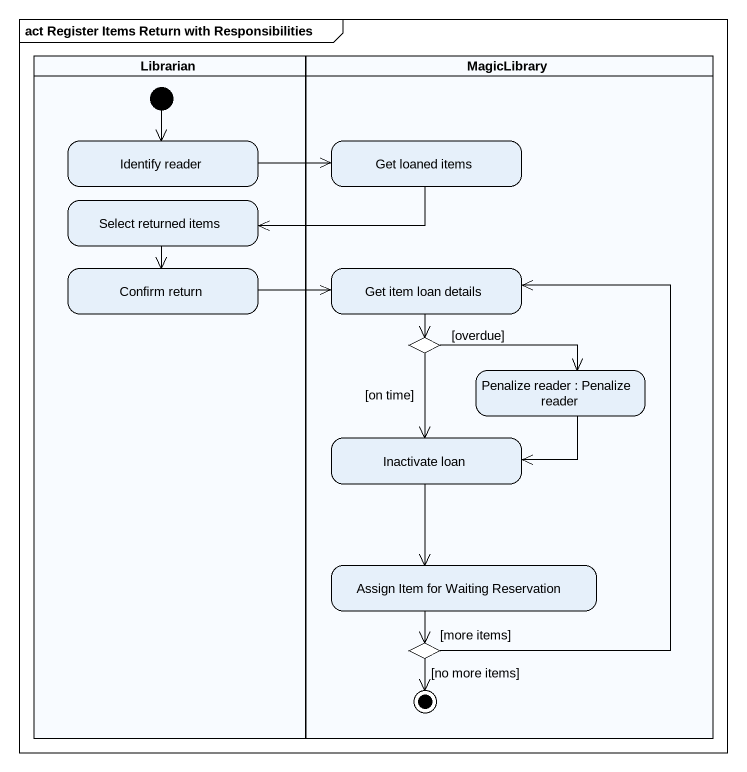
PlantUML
@startuml
mainframe act Register Items Return with Responsibilities
hide empty description
state Librarian <<partition>> {
  state "Identify reader" as Identify_reader
  state "Select returned items" as Select_returned_items
  state "Confirm return" as Confirm_return
  [*] --> Identify_reader
}
state MagicLibrary <<partition>> {
  state "Get loaned items" as Get_loaned_items
  state "Get item loan details" as Get_item_loan_details
  state choice1 <<choice>>
  state "Penalize reader : Penalize reader" as Penalize_reader
  state "Inactivate loan" as Inactivate_loan
  state "Assign Item for Waiting Reservation" as Assign_Item_for_Waiting
  state choice2 <<choice>>
  choice2 --> [*] : [no more items]
}
Identify_reader -right-> Get_loaned_items
Get_loaned_items -left-> Select_returned_items
Select_returned_items --> Confirm_return
Confirm_return -right-> Get_item_loan_details
Get_item_loan_details --> choice1
choice1 -right-> Penalize_reader : [overdue]
choice1 --> Inactivate_loan : [on time]
Penalize_reader -left-> Inactivate_loan
Inactivate_loan --> Assign_Item_for_Waiting
Assign_Item_for_Waiting --> choice2
choice2 -up-> Get_item_loan_details : [more items]
@enduml
